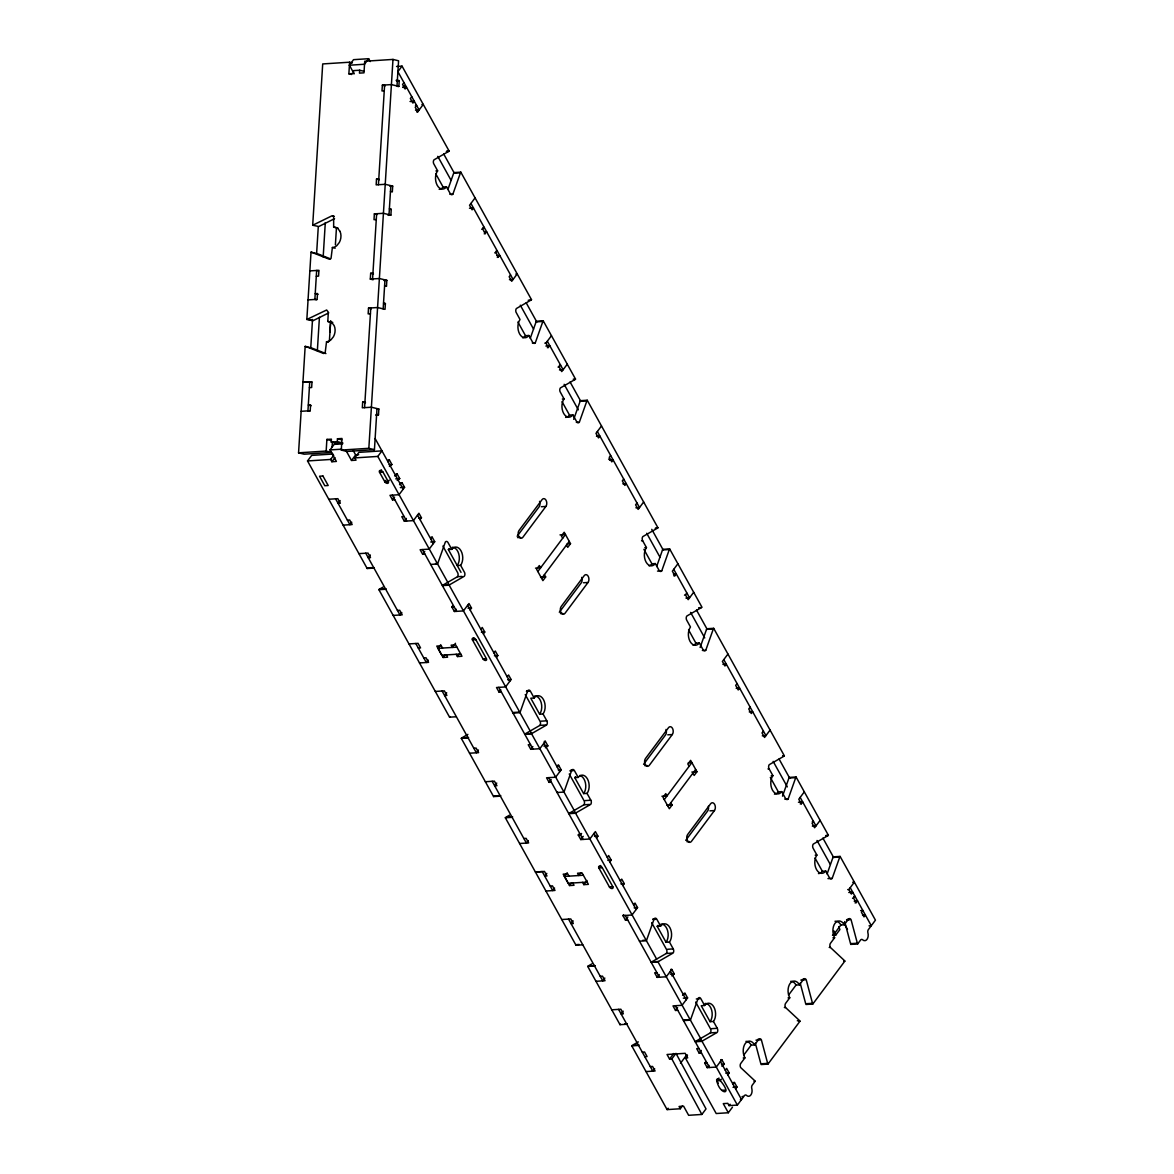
<?xml version="1.0" encoding="UTF-8"?>
<svg xmlns="http://www.w3.org/2000/svg" width="1174" height="1174" viewBox="0 0 1174 1174"><rect width="100%" height="100%" fill="white"/><g stroke="black" fill="none" stroke-linecap="round" stroke-linejoin="round"><path stroke-width="1.5" d="M331.303 322.102A10.243 7.763 -76.1 0 0 330.598 322.116L327.795 321.427L328.338 312.196L326.651 309.995L306.84 319.475L311.022 252.175A2.979 2.26 -76 0 1 311.506 252.219L329.395 259.249A2.95 2.245 -76.8 0 0 331.053 258.309L332.389 247.509A10.302 7.807 -76.4 0 0 336.879 245.571L339.315 242.49A10.302 7.807 -76.4 0 0 339.99 231.351M340.005 231.366L337.892 228.578A10.302 7.807 -76.4 0 0 333.651 227.198L333.651 216.5A2.95 2.245 -76.1 0 0 332.095 215.752L312.695 225.247L322.703 63.939L349.603 62.207L352.391 62.897M298.563 452.826L326.167 451.051L331.758 452.416L304.154 454.191L298.563 452.826L305.167 346.403A2.979 2.26 -76 0 1 305.666 346.433L323.554 353.477A2.95 2.231 -76.1 0 0 325.198 352.523L326.533 341.722A10.302 7.807 -76.2 0 0 330.995 339.785L333.46 336.703A10.302 7.807 -76.2 0 0 334.15 325.594L332.037 322.806L327.795 321.427M325.917 353.579L311.242 347.812A2.95 2.231 -77 0 0 310.758 347.768L312.519 319.46M316.598 253.804L318.286 226.685M317.347 350.879L319.431 317.259M323.173 256.989L325.301 222.62M329.41 340.724L330.672 320.693M329.967 332.257L330.598 322.116M335.397 244.808L336.454 227.756L333.651 227.198M351.672 74.49L348.883 73.801L349.603 62.207M326.167 451.051L326.886 439.443L331.42 439.149L331.244 442.055L336.835 443.42L342.881 443.038L337.29 441.659L331.244 442.055M332.066 447.441L332.374 442.466M348.883 73.801L353.418 73.522L353.594 70.616L359.64 70.22L359.464 73.126L363.999 72.832L364.718 61.239L392.982 59.419L398.573 60.799L397.003 85.966M337.29 441.659L337.466 438.768L342.001 438.474L341.282 450.068L346.873 451.447L374.433 449.671L376.986 408.581M364.953 401.846L362.678 401.992L362.326 407.804L371.395 407.217L378.85 409.036L378.483 414.848L375.651 415.024M383.531 303.083L385.395 303.538L385.028 309.349L377.573 307.515L368.519 308.102L368.152 313.898L370.426 313.752M373.112 279.779L370.309 279.089L370.676 273.293L372.936 273.146M389.372 208.869L391.236 209.324L390.883 215.121L383.428 213.301L374.359 213.873L374.007 219.685L376.267 219.538M378.791 178.932L376.516 179.064L376.164 184.876L385.233 184.289L392.688 186.123L392.321 191.92L390.458 191.465M396.24 80.228L399.233 80.624L398.867 86.421L391.412 84.587L382.357 85.174L381.99 90.97L384.265 90.824M364.586 407.657L370.779 307.955M372.584 278.942L376.634 213.727M378.424 184.729L384.617 85.027M374.433 449.671L368.841 448.307L392.982 59.419M383.164 308.894L384.969 279.882M389.02 214.666L390.825 185.668M385.336 286.221L386.481 286.148L386.833 280.337L379.378 278.517L370.309 279.089M448.013 189.19L453.663 173.209A2.935 1.864 86.3 0 1 454.015 172.593L460.81 172.152L531.484 299.649A2.935 1.864 86.3 0 1 531.03 300.074L516.369 308.542A2.935 1.864 86.3 0 0 516.046 312.225L520.038 319.519A10.287 6.53 86.3 0 0 519.642 333.974A10.287 6.53 86.3 0 0 528.887 335.485L532.688 342.324A2.935 1.864 86.3 0 0 535.329 342.749L542.872 321.441A2.95 1.864 86.3 0 1 543.224 320.825L575.509 379.055A2.935 1.864 86.3 0 1 575.055 379.496L560.38 387.948A2.935 1.864 86.3 0 0 560.057 391.632L564.063 398.925A10.287 6.53 86.3 0 0 563.652 413.38A10.287 6.53 86.3 0 0 572.912 414.892L576.698 421.73A2.935 1.864 86.3 0 0 579.354 422.17L586.897 400.862A2.95 1.864 86.3 0 1 587.235 400.231L657.91 527.728A2.935 1.864 86.3 0 1 657.469 528.168L642.794 536.621A2.935 1.864 86.3 0 0 642.677 540.759L646.463 547.598A10.287 6.53 86.3 0 0 646.067 562.053A10.287 6.53 86.3 0 0 655.327 563.564L659.113 570.403A2.935 1.864 86.3 0 0 661.754 570.828L669.312 549.535A2.95 1.864 86.3 0 1 669.65 548.904L701.935 607.149A2.935 1.864 86.3 0 1 701.48 607.574L686.819 616.042A2.935 1.864 86.3 0 0 686.702 620.166L690.488 627.004A10.287 6.53 86.3 0 0 690.077 641.459A10.287 6.53 86.3 0 0 699.337 642.97L703.138 649.809A2.935 1.864 86.3 0 0 705.779 650.249L713.322 628.941A2.95 1.864 86.3 0 1 713.675 628.31L784.335 755.807A2.935 1.864 86.3 0 1 783.894 756.247L769.219 764.7A2.935 1.864 86.3 0 0 769.102 768.838L772.903 775.676A10.287 6.53 86.3 0 0 772.492 790.131A10.287 6.53 86.3 0 0 781.752 791.643L785.538 798.481A2.935 1.864 86.3 0 0 788.18 798.922L795.737 777.614A2.95 1.864 86.3 0 1 796.075 776.983L828.36 835.228A2.935 1.864 86.3 0 1 827.919 835.653L813.244 844.121A2.935 1.864 86.3 0 0 813.127 848.244L816.913 855.098A10.287 6.53 86.3 0 0 816.517 869.552A10.287 6.53 86.3 0 0 825.762 871.049L829.563 877.903A2.935 1.864 86.3 0 0 832.205 878.328L839.762 857.02A2.95 1.864 86.3 0 1 840.1 856.404L875.437 920.152L868.378 929.603A2.935 1.864 86.3 0 0 867.777 931.995L868.202 934.592A5.885 3.727 86.3 0 1 863.771 940.521L862.186 939.494A2.935 1.864 86.3 0 0 860.571 940.051L857.651 943.955L850.856 944.395A2.935 1.864 86.3 0 1 850.548 943.661L844.664 921.575M449.891 194.282L452.915 194.077L460.472 172.783A2.935 1.864 86.3 0 1 460.81 172.152M530.266 338.273L536.078 321.881A2.95 1.864 86.3 0 1 536.415 321.265L543.224 320.825M573.704 419.323L580.103 401.303A2.95 1.864 86.3 0 1 580.44 400.672L587.235 400.231M525.233 733.838A2.935 1.864 86.3 0 0 524.778 734.278L531.587 733.838A2.935 1.864 86.3 0 1 532.027 733.398L546.702 724.945A2.935 1.864 86.3 0 0 546.82 720.821L543.034 713.968A10.287 6.53 86.3 0 0 543.43 699.513A10.287 6.53 86.3 0 0 534.17 698.002L530.384 691.163A2.935 1.864 86.3 0 0 527.742 690.738L520.185 712.046A2.935 1.864 86.3 0 1 519.847 712.662L513.053 713.102A2.935 1.864 86.3 0 0 513.39 712.471L519.055 712.119M589.583 804.439L583.918 804.792L569.258 813.259A2.935 1.864 86.3 0 0 568.803 813.685L575.598 813.244A2.935 1.864 86.3 0 1 576.052 812.819L590.727 804.366A2.935 1.864 86.3 0 0 590.845 800.228L587.044 793.389A10.287 6.53 86.3 0 0 587.455 778.934A10.287 6.53 86.3 0 0 578.195 777.423L574.409 770.584A2.935 1.864 86.3 0 0 571.753 770.144L564.21 791.452A2.95 1.864 86.3 0 1 563.872 792.083L557.063 792.509A2.95 1.864 86.3 0 0 557.415 791.892M656.662 566.484L662.503 549.96A2.95 1.864 86.3 0 1 662.855 549.344L669.65 548.904M700.115 647.49L706.528 629.381A2.95 1.864 86.3 0 1 706.865 628.75L713.675 628.31M671.998 953.097L666.333 953.464L651.658 961.932A2.935 1.864 86.3 0 0 651.218 962.357L658.012 961.917A2.935 1.864 86.3 0 1 658.467 961.491L673.128 953.024A2.935 1.864 86.3 0 0 673.245 948.9L669.459 942.062A10.287 6.53 86.3 0 0 669.87 927.607A10.287 6.53 86.3 0 0 660.61 926.095L656.809 919.242A2.935 1.864 86.3 0 0 654.167 918.816L646.625 940.125A2.935 1.864 86.3 0 1 646.272 940.741L639.478 941.181M782.515 796.163L788.928 778.054A2.95 1.864 86.3 0 1 789.28 777.423L796.075 776.983M827.098 873.97L832.953 857.46A2.95 1.864 86.3 0 1 833.291 856.844L840.1 856.404M354.181 73.859L349.397 65.216L353.535 59.669L368.651 58.7L370.25 61.576M368.651 58.7L364.512 64.247L349.397 65.216M452.915 194.077A2.935 1.864 86.3 0 1 450.273 193.651L446.487 186.813A10.287 6.53 86.3 0 1 437.227 185.301A10.287 6.53 86.3 0 1 437.638 170.846L433.632 163.553A2.935 1.864 86.3 0 1 433.954 159.869L448.629 151.417A2.935 1.864 86.3 0 0 449.07 150.976L402.036 66.126L397.898 71.673L419.133 109.974L415.508 110.209M403.959 82.606L402.579 84.455L405.103 89.019L406.483 87.169L403.093 87.39L404.061 85.893M403.093 87.39L404.12 85.996M411.751 96.679L410.372 98.528L412.91 103.077L414.29 101.228L410.034 101.507M416.623 111.897L417.753 111.824L423.271 104.427L421.906 104.515M475.074 197.892L469.556 205.289L472.08 209.838L473.46 207.989L469.497 208.253M374.227 567.614A2.95 1.878 86.3 0 1 373.963 568.069L367.168 568.51L307.529 460.942L311.682 455.395L332.976 454.015M481.692 229.312L484.216 227.389L483.072 227.463M484.231 233.861L486.74 231.938L484.466 232.085M307.529 460.942L330.598 459.46L331.875 461.734L336.41 461.441L330.011 449.921L334.164 444.374L342.559 443.845M330.598 459.46L333.709 455.292M331.875 461.734L334.972 457.581M494.753 252.88L497.277 250.957L496.147 251.031M497.292 257.429L499.801 255.506L496.969 255.697M345.934 450.39L351.51 460.472L355.663 454.925L358.686 454.734M354.783 457.904L358.921 452.357L381.946 450.875L377.808 456.422L354.783 457.904L356.045 460.179L351.51 460.472M340.167 500.594L338.097 503.367L340.372 503.22L337.833 498.671L328.764 499.243M510.543 274.907L509.164 276.756L511.703 281.305L517.22 273.909L515.856 273.997M381.447 469.894L379.598 472.359L383.003 472.139M388.022 461.808L389.401 459.959L391.925 464.522L389.416 466.445M351.76 522.239L349.925 524.705L335.573 498.803M385.85 480.371L384.808 481.766A2.201 1.365 36.7 0 0 387.464 483.365A2.201 1.365 36.7 0 0 388.212 481.545L389.254 480.151M397.208 480.518L399.718 478.596L397.194 474.032L394.684 475.954M394.772 499.728L392.512 499.875L389.973 495.311L399.043 494.724L404.56 487.327L402.036 482.778L399.527 484.701M392.512 499.875L394.581 497.101M370.324 554.994L368.254 557.767L370.514 557.621L367.99 553.071L358.921 553.644M404.061 516.501L401.802 516.648L404.326 521.197L406.395 518.424M544.809 343.16L545.939 343.087L551.457 335.691M420.072 519.627L421.451 517.778L418.913 513.229L413.395 520.625L404.326 521.197M547.333 347.724L549.843 345.802L545.881 346.051M430.814 539.027L432.193 537.178L434.718 541.728L429.2 549.124L420.131 549.711L422.655 554.275L424.929 554.128M558.076 367.11L560.6 365.187L559.455 365.261M422.655 554.275L424.739 551.501M567.262 364.189L561.744 371.6L559.22 367.036M401.802 612.52L399.967 614.985L365.73 553.203M470.114 609.922L471.493 608.073L468.969 603.509L463.437 610.906L454.367 611.493L451.843 606.929L452.533 606.004M454.367 611.493L456.099 609.174M517.147 536.254L539.071 506.889A4.417 2.803 86.3 0 0 539.556 501.357M601.499 425.971L595.981 433.367L598.505 437.931L599.885 436.082L596.495 436.302M428.143 660.037L426.309 662.503L415.772 643.499M460.722 653.991L441.82 655.209L438.034 648.356L440.793 644.658M545.881 506.449L522.87 537.266A4.417 2.803 86.3 0 1 518.893 536.621A4.417 2.803 86.3 0 1 519.069 530.428L542.08 499.61A4.417 2.803 86.3 0 1 546.042 500.256A4.417 2.803 86.3 0 1 545.881 506.449L541.346 506.742M442.554 648.077L441.292 645.788L436.757 646.082L443.068 657.484L445.151 654.71M455.483 643.279L452.372 647.446L451.109 645.157L455.644 644.864L461.969 656.266L457.434 656.559L456.172 654.285M457.434 656.559L459.504 653.786M473.826 637.996L472.447 639.845L482.984 658.863A2.201 1.365 36.7 0 0 485.625 660.463A2.201 1.365 36.7 0 0 486.374 658.643L475.837 639.625A2.201 1.365 36.7 0 0 473.195 638.025A2.201 1.365 36.7 0 0 472.447 639.845L475.837 639.625M480.856 629.308L482.235 627.459L484.759 632.023L483.38 633.872M610.641 455.468L609.262 457.317L611.786 461.881L613.166 460.032L609.761 460.252M446.707 692.792L444.638 695.566L446.912 695.434L444.374 690.87L435.305 691.442M537.839 571.518L565.457 534.537L560.013 534.889M541.64 578.371L569.243 541.375M544.398 574.658L545.661 576.948L542.902 580.646L536.577 569.243L539.336 565.545L540.598 567.82L535.505 568.157M562.698 538.235L561.421 535.946L564.195 532.248L570.505 543.665L567.746 547.363L566.484 545.074M493.916 652.876L495.296 651.027L497.835 655.591L496.455 657.44M623.702 479.036L622.323 480.885L624.847 485.449L626.226 483.6L622.836 483.82M507.197 676.826L508.577 674.977L511.101 679.526L505.583 686.937L496.514 687.509L499.038 692.073L501.313 691.926M636.983 502.986L635.604 504.835L638.128 509.399L643.646 502.002M499.038 692.073L500.77 689.769M559.308 612.27L581.218 582.906A4.417 2.803 86.3 0 0 581.702 577.388M588.013 582.48L565.002 613.298A4.417 2.803 86.3 0 1 561.04 612.652A4.417 2.803 86.3 0 1 561.216 606.459L584.226 575.627A4.417 2.803 86.3 0 1 588.189 576.273A4.417 2.803 86.3 0 1 588.013 582.48L583.478 582.759M478.42 750.01L476.351 752.783L442.114 691.016M496.749 783.087L494.68 785.861L496.954 785.714L494.415 781.15L485.361 781.737M530.501 744.58L528.227 744.727L530.751 749.291L532.835 746.517M545.367 747.794L547.876 745.872L545.352 741.308L539.82 748.704L530.751 749.291M677.882 563.769L672.364 571.166L674.889 575.73L676.283 573.881L673.436 574.057M557.239 767.106L558.619 765.257L561.157 769.821L555.625 777.217L546.556 777.79L549.094 782.354L551.354 782.207M684.501 595.189L687.025 593.266M549.094 782.354L551.164 779.58M693.687 592.283L688.169 599.679L685.645 595.115M528.241 840.599L526.392 843.064L492.155 781.297M546.805 873.368L544.721 876.142L546.996 875.995L544.472 871.431L535.403 872.018L542.197 871.578L552.734 890.582L554.583 888.116M596.539 838.001L597.918 836.152L595.394 831.588L589.862 838.984L580.807 839.571L578.268 835.008L578.958 834.083M581.57 833.467L580.543 834.861L578.268 835.008M580.807 839.571L583.214 836.328M643.572 764.347L665.497 734.968A4.417 2.803 86.3 0 0 665.981 729.436M727.939 654.05L722.406 661.446L724.945 666.01L726.324 664.161L722.92 664.381M587.147 882.07L568.26 883.288L564.459 876.45L567.218 872.752M672.306 734.528L649.295 765.345A4.417 2.803 86.3 0 1 645.318 764.7A4.417 2.803 86.3 0 1 645.495 758.507L668.505 727.689A4.417 2.803 86.3 0 1 672.482 728.335A4.417 2.803 86.3 0 1 672.306 734.528L667.771 734.821M568.979 876.156L567.717 873.867L563.182 874.16L569.507 885.563L571.577 882.789M580.866 872.752L578.797 875.525L577.535 873.236L582.069 872.942L588.394 884.36L583.86 884.638L582.597 882.364M583.86 884.638L586.971 880.485M600.706 865.473L598.872 867.938L609.409 886.942A2.201 1.365 36.7 0 0 612.05 888.542A2.201 1.365 36.7 0 0 612.813 886.722L602.277 867.718A2.201 1.365 36.7 0 0 599.62 866.119A2.201 1.365 36.7 0 0 598.872 867.938L602.277 867.718M607.281 857.387L608.66 855.538L611.199 860.102L609.82 861.951M737.067 683.547L735.687 685.396L738.211 689.96L739.591 688.111L736.201 688.331M573.132 920.886L571.063 923.659L573.338 923.512L570.799 918.949L561.744 919.536M664.264 799.611L691.882 762.616L688.258 762.851M668.065 806.45L695.683 769.454M670.824 802.752L672.086 805.026L669.327 808.725L663.002 797.322L665.761 793.624L667.037 795.899L661.931 796.236M689.123 766.314L687.861 764.039L690.62 760.341L696.945 771.744L694.172 775.442L692.909 773.152M620.356 880.955L621.736 879.106L624.26 883.67L622.88 885.519M750.127 707.115L748.748 708.964L751.272 713.528L752.666 711.679L749.261 711.899M627.738 920.005L625.478 920.152L622.939 915.603L623.629 914.678M633.622 904.905L635.002 903.055L637.541 907.619L632.008 915.016L622.939 915.603M763.408 731.064L762.029 732.914L764.553 737.477L770.071 730.081M625.478 920.152L627.885 916.923M685.733 840.349L707.643 810.999A4.417 2.803 86.3 0 0 708.377 806.259M714.452 810.559L691.442 841.376A4.417 2.803 86.3 0 1 687.465 840.731A4.417 2.803 86.3 0 1 687.641 834.538L710.652 803.72A4.417 2.803 86.3 0 1 714.614 804.366A4.417 2.803 86.3 0 1 714.452 810.559L709.918 810.852M604.845 978.089L602.776 980.862L568.539 919.095M623.189 1011.166L621.105 1013.94L623.379 1013.793L620.855 1009.229L611.786 1009.816M656.926 972.659L654.652 972.806L657.191 977.37L659.26 974.596M671.792 975.873L674.302 973.95L671.777 969.386L666.26 976.783L657.191 977.37M804.322 791.848L798.79 799.245L801.328 803.808L802.708 801.959L798.452 802.238M677.78 1010.3L675.52 1010.447L672.995 1005.883L682.05 1005.296L687.582 997.9L685.044 993.336L682.534 995.259M675.52 1010.447L677.589 1007.659M820.127 820.362L814.595 827.758L812.07 823.194L813.45 821.345L812.32 821.418M654.666 1068.678L652.817 1071.143L618.581 1009.376M732.459 1107.199L728.32 1112.747L716.199 1113.524L685.425 1058.023L687.7 1057.877L685.161 1053.327L667.037 1054.487L669.562 1059.051L673.7 1053.504M669.562 1059.051L671.822 1058.904L675.975 1053.357L706.014 1108.902L701.861 1114.449L688.639 1115.3L683.591 1106.172L679.056 1106.466L680.318 1108.755L682.388 1105.981M680.48 1063.262L686.805 1054.766M685.425 1058.023L687.494 1055.25M698.956 1048.499L696.696 1048.646L699.22 1053.21L701.289 1050.437M638.318 1041.896L632.199 1045.418A2.95 1.864 86.3 0 0 631.759 1045.858L667.096 1109.606L668.123 1108.212M721.834 1066.153L724.343 1064.231L721.819 1059.667L716.301 1067.063L707.232 1067.65L704.708 1063.086L705.398 1062.162M707.232 1067.65L708.949 1065.346M847.701 889.599L848.846 889.525L854.364 882.129L852.662 882.246M718.194 1083.191L716.874 1080.814L718.943 1078.04M725.283 1070.262L726.662 1068.413L729.201 1072.977L727.807 1074.826M852.559 898.345L855.068 896.422L853.938 896.496M721.306 1079.199L720.278 1080.594L716.874 1080.814C719.192 1094.315 733.691 1096.487 720.278 1080.594A2.201 1.365 36.7 0 0 717.622 1078.994A2.201 1.365 36.7 0 0 716.874 1080.814M855.083 902.909L857.607 900.972L854.202 901.192M743.67 1055.221L751.184 1045.139L754.589 1044.933L758.727 1039.386A2.935 1.864 86.3 0 1 761.368 1039.812L767.664 1063.38A2.935 1.864 86.3 0 0 767.957 1064.099L761.163 1064.539A2.935 1.864 86.3 0 1 760.855 1063.805L755.352 1043.187M788.517 995.141L796.031 985.074L799.435 984.854L803.574 979.307A2.935 1.864 86.3 0 1 806.215 979.732L812.511 1003.3A2.935 1.864 86.3 0 0 812.804 1004.034L806.01 1004.474A2.935 1.864 86.3 0 1 805.702 1003.741L800.198 983.122M833.364 935.062L840.878 924.995L844.282 924.774L848.42 919.227A2.935 1.864 86.3 0 1 851.062 919.668L857.358 943.221A2.935 1.864 86.3 0 0 857.651 943.955M832.483 935.282L835.785 935.062L839.938 929.514L838.706 926.756M754.589 1044.933A10.287 6.53 86.3 0 0 745.329 1043.422A10.287 6.53 86.3 0 0 744.918 1057.877L740.779 1063.424A2.935 1.864 86.3 0 0 740.662 1067.548L754.721 1080.696A2.935 1.864 86.3 0 1 755.146 1081.269L752.226 1085.172A2.935 1.864 86.3 0 0 751.771 1088.43A5.885 3.727 86.3 0 1 750.861 1094.96A5.885 3.727 86.3 0 1 746.561 1095.415A2.935 1.864 86.3 0 0 744.419 1095.636L737.375 1105.086L729.054 1105.614L727.792 1103.34L723.257 1103.633L728.32 1112.747M799.435 984.854A10.287 6.53 86.3 0 0 790.175 983.342A10.287 6.53 86.3 0 0 789.764 997.797L785.626 1003.344A2.935 1.864 86.3 0 0 785.509 1007.483L799.567 1020.617A2.935 1.864 86.3 0 1 799.993 1021.204L767.957 1064.099M844.282 924.774A10.287 6.53 86.3 0 0 835.022 923.278A10.287 6.53 86.3 0 0 834.611 937.733L830.473 943.28A2.935 1.864 86.3 0 0 830.356 947.403L844.414 960.552A2.935 1.864 86.3 0 1 844.84 961.124L812.804 1004.034M733.075 1084.35L734.469 1082.472L736.993 1087.036L735.614 1088.885M729.054 1105.614L730.096 1104.235M850.856 944.395L851.59 943.426M456.378 716.742L449.569 717.182L378.909 589.686A2.964 1.878 86.3 0 1 379.349 589.245L383.017 587.132M462.028 576.419L457.493 576.713L442.818 585.166A2.935 1.864 86.3 0 0 442.378 585.606L449.172 585.166A2.935 1.864 86.3 0 1 449.627 584.74L464.288 576.273A2.935 1.864 86.3 0 0 464.625 572.589L460.619 565.31A10.287 6.53 86.3 0 0 461.03 550.855A10.287 6.53 86.3 0 0 451.77 549.344L448.365 549.564L461.015 572.369M467.868 734.396L461.764 737.918A2.95 1.864 86.3 0 0 461.309 738.358L493.594 796.588L500.388 796.163A2.935 1.864 86.3 0 0 500.74 795.532M525.233 733.838L539.908 725.385L545.572 725.018M509.443 815.226L505.774 817.339A2.95 1.864 86.3 0 0 505.334 817.764L576.008 945.261L582.803 944.821M591.857 963.883L588.189 966.011A2.95 1.864 86.3 0 0 587.734 966.437L620.019 1024.682L626.828 1024.242A2.935 1.864 86.3 0 0 627.165 1023.611M716.023 1032.518L710.358 1032.885L695.683 1041.338A2.935 1.864 86.3 0 0 695.228 1041.778L702.037 1041.338A2.935 1.864 86.3 0 1 702.478 1040.898L717.153 1032.445A2.935 1.864 86.3 0 0 717.27 1028.307L713.469 1021.468A10.287 6.53 86.3 0 0 713.88 1007.013A10.287 6.53 86.3 0 0 704.62 1005.502L701.23 1005.722L710.079 1021.688L713.469 1021.468M334.561 218.672L318.77 226.523L312.695 225.247M328.72 312.9L312.93 320.751L306.84 319.475M396.563 66.478L402.036 66.126M396.401 80.801L399.233 80.624M397.737 86.494L398.867 86.421M415.464 105.484L416.609 105.411L415.229 107.26L417.753 111.824M446.81 151.123L449.07 150.976M446.355 151.563L448.629 151.417M435.936 170.949L437.638 170.846M453.663 173.209L459.342 172.842M389.856 186.299L392.688 186.123M439.179 189.322A10.287 6.53 86.3 0 0 443.082 187.033L446.487 186.813M390.106 209.398L391.236 209.324M388.051 215.312L390.883 215.121M309.863 270.901L318.932 270.313L318.565 276.11L316.305 276.257M384.001 280.527L386.833 280.337M509.457 279.691L513.082 279.456L470.935 203.44M308.058 299.898L317.127 299.311L317.494 293.515L315.219 293.661L318.022 294.351M384.265 303.611L385.395 303.538M530.355 299.722L531.484 299.649M528.197 300.265L531.03 300.074M536.078 321.881L541.742 321.515M522.665 337.818A10.287 6.53 86.3 0 0 525.497 335.691L528.887 335.485M532.306 342.94L535.329 342.749M308.043 381.976L302.951 382.298L312.02 381.711L311.653 387.508L309.378 387.655M559.499 369.971L563.124 369.751L547.319 341.238M573.235 379.202L575.509 379.055M573.925 379.569L575.055 379.496M301.146 411.296L310.215 410.724L310.567 404.913L308.307 405.059L311.095 405.749M376.575 409.183L378.85 409.036M562.361 399.028L564.063 398.925M580.103 401.303L585.767 400.936M565.604 417.401A10.287 6.53 86.3 0 0 569.507 415.112L572.912 414.892M576.331 422.361L579.354 422.17M330.011 449.921L341.766 449.172M341.282 450.068L368.841 448.307M388.256 460.032L389.401 459.959M389.093 464.713L391.925 464.522M396.064 474.105L397.194 474.032M395.755 478.845L399.718 478.596M400.906 482.837L402.036 482.778M400.319 487.606L404.56 487.327M347.401 520.141L349.661 519.994L352.185 524.558L343.116 525.13M418.619 517.969L421.451 517.778M635.882 507.784L639.507 507.55L597.361 431.518M431.063 537.237L432.193 537.178M430.755 541.992L434.718 541.728M656.207 527.845L657.91 527.728M655.195 528.315L657.469 528.168M517.573 537.604L520.596 537.413M567.115 543.87L570.505 543.665M641.547 540.832L642.677 540.759M644.775 547.7L646.463 547.598M368.636 567.82L372.041 567.6M435.51 563.52L436.655 563.447M430.638 564.43L437.432 563.99A2.95 1.864 86.3 0 0 437.785 563.373L445.328 542.065A2.935 1.864 86.3 0 1 447.969 542.491L451.77 549.344M662.503 549.96L668.167 549.608M460.619 565.31L457.214 565.516A10.287 6.53 86.3 0 0 458.799 554.011A10.287 6.53 86.3 0 0 452.269 547.26M649.09 565.897A10.287 6.53 86.3 0 0 651.922 563.784L655.327 563.564M540.554 577.27L545.661 576.948M657.513 571.107L661.754 570.828M379.349 589.245L385.013 588.893M443.963 585.092L449.627 584.74M378.909 589.686L385.703 589.245A2.964 1.878 86.3 0 1 386.143 588.82M673.759 575.803L674.889 575.73M397.443 610.421L399.703 610.275L402.227 614.838L393.173 615.425M451.843 606.929L454.118 606.782M468.088 608.279L471.493 608.073M685.924 598.065L689.549 597.83L673.744 569.317M560.468 613.591L562.742 613.444M698.647 607.765L701.48 607.574M481.369 632.228L484.759 632.023M408.963 643.924L418.032 643.352L420.571 647.916L418.296 648.048M706.528 629.381L712.192 629.015M438.034 648.356L456.921 647.153M423.785 657.939L426.045 657.792L428.569 662.356L419.5 662.943M443.068 657.484L447.602 657.191L446.34 654.916M494.43 655.796L497.835 655.591M693.1 645.304A10.287 6.53 86.3 0 0 695.933 643.191L699.337 642.97M482.984 658.863L486.374 658.643M702.375 650.469L705.779 650.249M507.711 679.746L511.101 679.526M526.612 690.811L527.742 690.738M526.422 691.427L529.254 691.237M534.185 698.002L530.78 698.222L539.629 714.188L543.034 713.968M541.155 721.174L546.82 720.821M462.894 737.844L468.558 737.477A2.95 1.864 86.3 0 0 468.118 737.918L461.309 738.358M526.363 733.765L532.027 733.398M544.208 741.381L545.352 741.308M473.826 748.22L476.086 748.073L478.61 752.637L469.556 753.224M543.914 746.121L547.876 745.872M762.308 735.863L765.932 735.628L723.786 659.597M557.489 765.331L558.619 765.257M558.31 769.997L561.157 769.821M782.647 755.924L784.335 755.807M782.764 756.32L783.894 756.247M570.623 770.217L571.753 770.144M644.761 765.639L647.021 765.492M569.874 770.863L573.264 770.658M587.044 793.389L583.639 793.609L574.79 777.643L578.195 777.423M691.838 772.066L696.945 771.744M767.972 768.911L769.102 768.838M771.201 775.794L772.903 775.676M499.596 795.605L493.931 795.972A2.935 1.864 86.3 0 1 493.594 796.588M788.928 778.054L794.607 777.687M585.166 800.595L590.845 800.228M774.444 794.152A10.287 6.53 86.3 0 0 778.347 791.863L781.752 791.643M666.993 805.364L672.086 805.026M784.79 799.142L788.18 798.922M506.904 817.265L512.583 816.899M570.388 813.186L576.052 812.819M505.334 817.764L512.128 817.324A2.95 1.864 86.3 0 1 512.466 816.987M800.184 803.882L801.328 803.808M523.868 838.5L526.128 838.353L528.667 842.917L519.598 843.504M594.514 836.372L597.918 836.152M812.349 826.144L815.974 825.909L800.169 797.395M686.907 841.67L689.167 841.523M826.1 835.374L828.36 835.228M825.645 835.8L827.919 835.653M607.794 860.322L611.199 860.102M815.211 855.2L816.913 855.098M832.953 857.46L838.618 857.093M564.459 876.45L583.346 875.232M550.21 886.018L552.47 885.871L555.009 890.435L545.939 891.022M569.507 885.563L574.042 885.269L572.765 882.995M620.855 883.89L624.26 883.67M818.469 873.573A10.287 6.53 86.3 0 0 822.372 871.269L825.762 871.049M609.409 886.942L612.813 886.722M827.949 878.607L832.205 878.328M848.787 892.504L852.75 892.24L851.37 894.089L848.846 889.525M634.136 907.84L637.541 907.619M653.038 918.89L654.167 918.816M652.847 919.506L655.679 919.315M860.615 910.613L862.875 910.466L861.481 912.345L864.005 916.894L865.385 915.045L862.552 915.236M669.459 942.062L666.054 942.282L657.205 926.315L660.61 926.095M847.29 919.301L848.42 919.227M846.527 919.961L849.932 919.741M579.178 944.454L576.346 944.644A2.935 1.864 86.3 0 1 576.008 945.261M642.648 940.374L645.48 940.198M869.024 925.846L871.284 925.699L850.225 887.676M832.924 937.835L834.611 937.733M667.58 949.267L673.245 948.9M851.693 943.588L857.358 943.221M829.226 947.477L830.356 947.403M589.319 965.938L594.983 965.571M652.788 961.858L658.467 961.491M587.734 966.437L594.543 965.997A2.95 1.864 86.3 0 1 594.866 965.659M670.648 969.46L671.777 969.386M600.252 976.298L602.511 976.152L605.05 980.716L595.981 981.303M843.71 961.198L844.84 961.124M670.339 974.2L674.302 973.95M802.444 979.38L803.574 979.307M800.829 980.085L805.085 979.806M683.914 993.409L685.044 993.336M683.327 998.179L687.582 997.9M696.299 998.957L699.704 998.736M788.062 997.915L789.764 997.797M806.831 1003.667L812.511 1003.3M784.379 1007.556L785.509 1007.483M624.891 1023.757L626.036 1023.684M689.505 1019.604L683.84 1019.971A2.95 1.864 86.3 0 1 683.488 1020.602L690.297 1020.162A2.95 1.864 86.3 0 0 690.635 1019.531L698.192 998.223A2.935 1.864 86.3 0 1 700.834 998.663L704.62 1005.502M797.307 1020.764L798.437 1020.69M798.863 1021.277L799.993 1021.204M711.605 1028.673L717.27 1028.307M633.344 1045.344L637.878 1045.051M696.813 1041.265L702.478 1040.898M631.759 1045.858L638.553 1045.418A2.95 1.864 86.3 0 1 639.008 1044.977M757.597 1039.445L758.727 1039.386M755.983 1040.149L760.238 1039.885M642.281 1052.139L644.555 1051.992L647.079 1056.556L644.819 1056.703M699.22 1053.21L701.494 1053.063M743.215 1057.979L744.918 1057.877M720.689 1059.74L721.819 1059.667M650.293 1066.594L652.568 1066.447L655.092 1070.996L646.023 1071.583M704.708 1063.086L706.968 1062.94M721.511 1064.422L724.343 1064.231M761.985 1063.732L767.664 1063.38M725.796 1073.197L729.201 1072.977M733.324 1082.545L734.469 1082.472M754.016 1081.342L755.146 1081.269M733.031 1087.3L736.993 1087.036M722.142 1090.308L725.547 1090.088M740.383 1099.612L741.513 1099.539L720.44 1061.516M667.096 1109.606L680.318 1108.755M332.8 215.913L334.194 216.265M378.483 414.848L376.619 414.393M359.64 70.22L363.837 71.262M382.357 85.174L385.145 85.863M376.516 179.064L379.319 179.754M374.359 213.873L377.162 214.563M332.389 247.509L335.177 248.198M311.022 252.175L316.613 253.555A2.979 2.26 -75 0 1 317.097 253.584L330.143 258.72M370.676 273.293L373.464 273.982M384.617 285.678L386.481 286.148M318.521 270.915L316.657 270.46L314.867 299.458L316.716 299.913M368.519 308.102L371.307 308.791M308.894 319.651L311.697 320.341M326.533 341.722L328.397 342.192M305.167 346.403L310.758 347.768M311.609 382.313L309.745 381.858L307.94 410.871L309.804 411.326M362.678 401.992L365.481 402.682M337.466 438.768L341.663 439.795M326.886 439.443L331.083 440.47M443.699 153.985L454.279 173.077M526.216 302.848L536.826 321.984M570.065 381.961L580.675 401.097M651.761 529.327L663.251 550.078M696.49 610.04L707.1 629.191M779.066 759.006L789.676 778.157M822.901 838.089L833.496 857.196M482.822 229.238L485.361 233.787M495.898 252.806L498.422 257.355M545.939 343.087L548.463 347.651M853.689 898.271L856.213 902.835M437.785 156.347L451.021 180.209M520.302 305.196L533.568 329.131M564.151 384.309L578.312 409.843M646.727 533.289L659.993 557.21M690.591 612.402L704.738 637.922M773.152 761.368L787.314 786.888M817.001 840.467L830.238 864.343M435.701 173.723L443.082 187.033M517.91 322.014L525.497 335.691M562.023 401.596L569.507 415.112M643.91 549.329L651.922 563.784M688.566 629.88L695.933 643.191M770.335 777.423L778.347 791.863M814.991 857.974L822.372 871.269M843.959 923.043L847.481 929.382M442.906 546.057L457.611 572.589A2.935 1.864 86.3 0 1 457.493 576.713M525.233 694.568L540.025 721.247A2.935 1.864 86.3 0 1 539.908 725.385M569.243 773.974L584.036 800.668A2.935 1.864 86.3 0 1 583.918 804.792M651.658 922.647L666.45 949.34A2.935 1.864 86.3 0 1 666.333 953.464M695.668 1002.068L710.461 1028.747A2.935 1.864 86.3 0 1 710.343 1032.885M375.122 438.548L403.181 489.176M417.533 515.078L433.338 543.577M467.59 605.358L509.721 681.39M543.973 743.157L559.763 771.67M594.015 833.437L636.147 909.468M670.398 971.236L686.203 999.749M377.808 456.422L448.527 583.683M449.172 585.166L531.103 732.649M531.587 733.838L574.952 811.762M575.598 813.244L656.648 959.129M658.012 961.917L701.333 1039.768M702.037 1041.338L737.375 1105.086M392.248 495.164L406.6 521.051M422.405 549.564L456.642 611.346M498.789 687.362L533.025 749.144M548.83 777.658L583.067 839.425M625.214 915.456L659.45 977.223M675.255 1005.736L709.492 1067.504M353.257 450.611L355.663 454.925M671.822 1058.904L701.861 1114.449M833.951 930.938L835.785 935.062M448.365 549.564A10.287 6.53 86.3 0 1 449.231 548.596M745.96 1041.338A10.287 6.53 86.3 0 1 751.184 1045.139M790.806 981.273A10.287 6.53 86.3 0 1 796.031 985.074M834.993 921.252A10.287 6.53 86.3 0 1 840.878 924.995M743.127 1096.296A5.885 3.727 86.3 0 1 741.997 1096.707M534.684 695.933A10.287 6.53 86.3 0 1 541.214 702.683A10.287 6.53 86.3 0 1 539.629 714.188M574.79 777.643A10.287 6.53 86.3 0 1 575.656 776.689M579.78 775.456A10.287 6.53 86.3 0 1 585.43 782.897A10.287 6.53 86.3 0 1 583.639 793.609M657.205 926.315A10.287 6.53 86.3 0 1 658.056 925.347M661.109 924.011A10.287 6.53 86.3 0 1 667.639 930.762A10.287 6.53 86.3 0 1 666.054 942.282M705.119 1003.432A10.287 6.53 86.3 0 1 711.664 1010.168A10.287 6.53 86.3 0 1 710.079 1021.688M608.602 459.063A2.201 1.365 36.7 0 1 609.291 459.621M332.022 322.19A10.243 7.763 -76.1 0 1 332.756 322.366M336.439 227.888A10.243 7.763 -76.1 0 1 337.877 227.961M367.506 567.893A2.95 1.878 86.3 0 1 367.168 568.51M620.356 1024.051A2.935 1.864 86.3 0 1 620.019 1024.682M449.921 716.551A2.935 1.864 86.3 0 1 449.569 717.182M322.923 475.998L319.533 476.218L324.802 485.728L328.192 485.508L322.923 475.998M388.271 481.648L384.867 481.868L379.54 472.256A2.201 1.365 36.7 0 1 380.303 470.436A2.201 1.365 36.7 0 1 382.944 472.036L388.271 481.648"/></g></svg>
